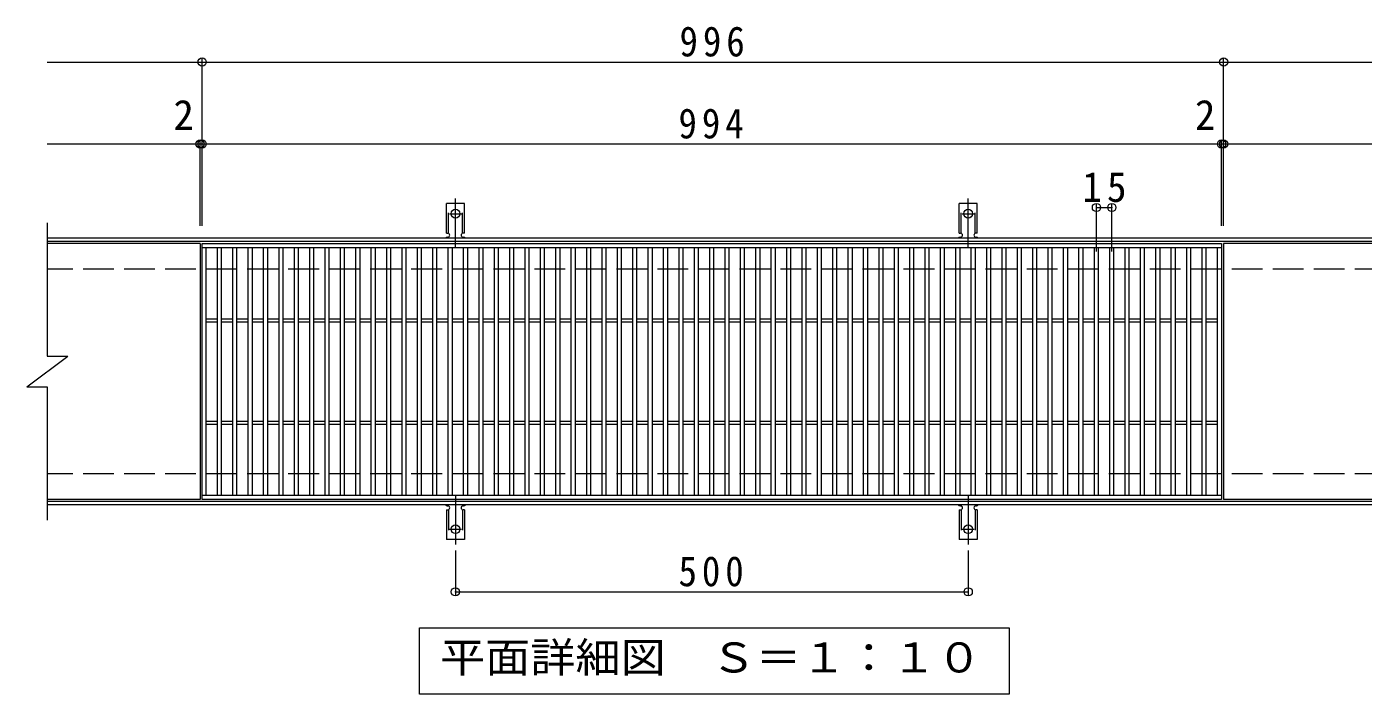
# Model space of a CAD drawing. Units: millimetres, scale not verified. Extents: x -1479 to 1717, y -1375 to 1245.
# Drawn here: x -658 to 645, y 594 to 1245 of the extents above; entities that cross this region are included whole.
import ezdxf
from ezdxf.enums import TextEntityAlignment as Align

# ---------------------------------------------------------------- set-up
doc = ezdxf.new("R2010")
doc.units = ezdxf.units.MM
doc.header["$LTSCALE"] = 10
doc.header["$PDMODE"] = 32
doc.header["$PDSIZE"] = 8
for name, pattern in [('CHAIN2', [12, 9, -1, 1, -1]), ('DASHED2', [3, 2, -1]), ('DASHED3', [4, 3, -1])]:
    doc.linetypes.add(name, pattern=pattern)
for name, color, linetype, lineweight in [('C-1', 2, 'Continuous', 9), ('C-2', 3, 'Continuous', 9), ('C-4', 7, 'Continuous', 9), ('C-5', 7, 'Continuous', 9), ('C-A', 3, 'Continuous', 9)]:
    doc.layers.add(name, color=color, linetype=linetype, lineweight=lineweight)
doc.styles.add('ＭＳ ゴシック', font='')
doc.styles.get('ＭＳ ゴシック').set_extended_font_data('MS Gothic')

msp = doc.modelspace()

# ---------------------------------------------------------------- linework, layer by layer
at = {"layer": 'C-1'}
for p, q in [((667.12, 1039.04), (-637.88, 1039.04)), ((667.12, 1036.04), (-637.88, 1036.04)), ((667.12, 782.04), (-637.88, 782.04)), ((667.12, 779.04), (-637.88, 779.04))]:
    msp.add_line(p, q, dxfattribs=at)
at = {"layer": 'C-1', "linetype": 'DASHED3'}
for p, q in [((667.12, 1009.04), (-637.88, 1009.04)), ((667.12, 809.04), (-637.88, 809.04))]:
    msp.add_line(p, q, dxfattribs=at)
at = {"layer": 'C-2'}
for p, q in [((-637.88, 1054.04), (-637.88, 924.04)), ((-488.88, 1034.04), (-637.88, 1034.04)), ((-488.88, 1034.04), (-488.88, 784.04)), ((-486.88, 1030.04), (507.12, 1030.04)), ((-482.88, 788.04), (-482.88, 1030.04)), ((-471.88, 788.04), (-471.88, 1030.04)), ((-467.88, 788.04), (-467.88, 1030.04)), ((-456.88, 788.04), (-456.88, 1030.04)), ((-452.88, 788.04), (-452.88, 1030.04)), ((-441.88, 788.04), (-441.88, 1030.04)), ((-437.88, 788.04), (-437.88, 1030.04)), ((-426.88, 788.04), (-426.88, 1030.04)), ((-422.88, 788.04), (-422.88, 1030.04)), ((-411.88, 788.04), (-411.88, 1030.04)), ((-407.88, 788.04), (-407.88, 1030.04)), ((-396.88, 788.04), (-396.88, 1030.04)), ((-392.88, 788.04), (-392.88, 1030.04)), ((-381.88, 788.04), (-381.88, 1030.04)), ((-377.88, 788.04), (-377.88, 1030.04)), ((-366.88, 788.04), (-366.88, 1030.04)), ((-362.88, 788.04), (-362.88, 1030.04)), ((-351.88, 788.04), (-351.88, 1030.04)), ((-347.88, 788.04), (-347.88, 1030.04)), ((-336.88, 788.04), (-336.88, 1030.04)), ((-332.88, 788.04), (-332.88, 1030.04)), ((-321.88, 788.04), (-321.88, 1030.04)), ((-317.88, 788.04), (-317.88, 1030.04)), ((-306.88, 788.04), (-306.88, 1030.04)), ((-302.88, 788.04), (-302.88, 1030.04)), ((-291.88, 788.04), (-291.88, 1030.04)), ((-287.88, 788.04), (-287.88, 1030.04)), ((-276.88, 788.04), (-276.88, 1030.04)), ((-272.88, 788.04), (-272.88, 1030.04)), ((-261.88, 788.04), (-261.88, 1030.04)), ((-257.88, 788.04), (-257.88, 1030.04)), ((-246.88, 788.04), (-246.88, 1030.04)), ((-242.88, 788.04), (-242.88, 1030.04)), ((-231.88, 788.04), (-231.88, 1030.04)), ((-227.88, 788.04), (-227.88, 1030.04)), ((-216.88, 788.04), (-216.88, 1030.04)), ((-212.88, 788.04), (-212.88, 1030.04)), ((-201.88, 788.04), (-201.88, 1030.04)), ((-197.88, 788.04), (-197.88, 1030.04)), ((-186.88, 788.04), (-186.88, 1030.04)), ((-182.88, 788.04), (-182.88, 1030.04)), ((-171.88, 788.04), (-171.88, 1030.04)), ((-167.88, 788.04), (-167.88, 1030.04)), ((-156.88, 788.04), (-156.88, 1030.04)), ((-152.88, 788.04), (-152.88, 1030.04)), ((-141.88, 788.04), (-141.88, 1030.04)), ((-137.88, 788.04), (-137.88, 1030.04)), ((-126.88, 788.04), (-126.88, 1030.04)), ((-122.88, 788.04), (-122.88, 1030.04)), ((-111.88, 788.04), (-111.88, 1030.04)), ((-107.88, 788.04), (-107.88, 1030.04)), ((-96.88, 788.04), (-96.88, 1030.04)), ((-92.88, 788.04), (-92.88, 1030.04)), ((-81.88, 788.04), (-81.88, 1030.04)), ((-77.88, 788.04), (-77.88, 1030.04)), ((-66.88, 788.04), (-66.88, 1030.04)), ((-62.88, 788.04), (-62.88, 1030.04)), ((-51.88, 788.04), (-51.88, 1030.04)), ((-47.88, 788.04), (-47.88, 1030.04)), ((-36.88, 788.04), (-36.88, 1030.04)), ((-32.88, 788.04), (-32.88, 1030.04)), ((-21.88, 788.04), (-21.88, 1030.04)), ((-17.88, 788.04), (-17.88, 1030.04)), ((-6.88, 788.04), (-6.88, 1030.04)), ((-2.88, 788.04), (-2.88, 1030.04)), ((8.12, 788.04), (8.12, 1030.04)), ((12.12, 788.04), (12.12, 1030.04)), ((23.12, 788.04), (23.12, 1030.04)), ((27.12, 788.04), (27.12, 1030.04)), ((38.12, 788.04), (38.12, 1030.04)), ((42.12, 788.04), (42.12, 1030.04)), ((53.12, 788.04), (53.12, 1030.04)), ((57.12, 788.04), (57.12, 1030.04)), ((68.12, 788.04), (68.12, 1030.04)), ((72.12, 788.04), (72.12, 1030.04)), ((83.12, 788.04), (83.12, 1030.04)), ((87.12, 788.04), (87.12, 1030.04)), ((98.12, 788.04), (98.12, 1030.04)), ((102.12, 788.04), (102.12, 1030.04)), ((113.12, 788.04), (113.12, 1030.04)), ((117.12, 788.04), (117.12, 1030.04)), ((128.12, 788.04), (128.12, 1030.04)), ((132.12, 788.04), (132.12, 1030.04)), ((143.12, 788.04), (143.12, 1030.04)), ((147.12, 788.04), (147.12, 1030.04)), ((158.12, 788.04), (158.12, 1030.04)), ((162.12, 788.04), (162.12, 1030.04)), ((173.12, 788.04), (173.12, 1030.04)), ((177.12, 788.04), (177.12, 1030.04)), ((188.12, 788.04), (188.12, 1030.04)), ((192.12, 788.04), (192.12, 1030.04)), ((203.12, 788.04), (203.12, 1030.04)), ((207.12, 788.04), (207.12, 1030.04)), ((218.12, 788.04), (218.12, 1030.04)), ((222.12, 788.04), (222.12, 1030.04)), ((233.12, 788.04), (233.12, 1030.04)), ((237.12, 788.04), (237.12, 1030.04)), ((248.12, 788.04), (248.12, 1030.04)), ((252.12, 788.04), (252.12, 1030.04)), ((263.12, 788.04), (263.12, 1030.04)), ((267.12, 788.04), (267.12, 1030.04)), ((278.12, 788.04), (278.12, 1030.04)), ((282.12, 788.04), (282.12, 1030.04)), ((293.12, 788.04), (293.12, 1030.04)), ((297.12, 788.04), (297.12, 1030.04)), ((308.12, 788.04), (308.12, 1030.04)), ((312.12, 788.04), (312.12, 1030.04)), ((323.12, 788.04), (323.12, 1030.04)), ((327.12, 788.04), (327.12, 1030.04)), ((338.12, 788.04), (338.12, 1030.04)), ((342.12, 788.04), (342.12, 1030.04)), ((353.12, 788.04), (353.12, 1030.04)), ((357.12, 788.04), (357.12, 1030.04)), ((368.12, 788.04), (368.12, 1030.04)), ((372.12, 788.04), (372.12, 1030.04)), ((383.12, 788.04), (383.12, 1030.04)), ((387.12, 788.04), (387.12, 1030.04)), ((398.12, 788.04), (398.12, 1030.04)), ((402.12, 788.04), (402.12, 1030.04)), ((413.12, 788.04), (413.12, 1030.04)), ((417.12, 788.04), (417.12, 1030.04)), ((428.12, 788.04), (428.12, 1030.04)), ((432.12, 788.04), (432.12, 1030.04)), ((443.12, 788.04), (443.12, 1030.04)), ((447.12, 788.04), (447.12, 1030.04)), ((458.12, 788.04), (458.12, 1030.04)), ((462.12, 788.04), (462.12, 1030.04)), ((473.12, 788.04), (473.12, 1030.04)), ((477.12, 788.04), (477.12, 1030.04)), ((488.12, 788.04), (488.12, 1030.04)), ((492.12, 788.04), (492.12, 1030.04)), ((503.12, 788.04), (503.12, 1030.04)), ((507.12, 1034.04), (507.12, 784.04)), ((509.12, 1034.04), (509.12, 784.04)), ((667.12, 1034.04), (509.12, 1034.04)), ((-482.88, 960.54), (-471.88, 960.54)), ((-482.88, 957.54), (-471.88, 957.54)), ((-467.88, 960.54), (-456.88, 960.54)), ((-467.88, 957.54), (-456.88, 957.54)), ((-452.88, 960.54), (-441.88, 960.54)), ((-452.88, 957.54), (-441.88, 957.54)), ((-437.88, 960.54), (-426.88, 960.54)), ((-437.88, 957.54), (-426.88, 957.54)), ((-422.88, 960.54), (-411.88, 960.54)), ((-422.88, 957.54), (-411.88, 957.54)), ((-407.88, 960.54), (-396.88, 960.54)), ((-407.88, 957.54), (-396.88, 957.54)), ((-392.88, 960.54), (-381.88, 960.54)), ((-392.88, 957.54), (-381.88, 957.54)), ((-377.88, 960.54), (-366.88, 960.54)), ((-377.88, 957.54), (-366.88, 957.54)), ((-362.88, 960.54), (-351.88, 960.54)), ((-362.88, 957.54), (-351.88, 957.54)), ((-347.88, 960.54), (-336.88, 960.54)), ((-347.88, 957.54), (-336.88, 957.54)), ((-332.88, 960.54), (-321.88, 960.54)), ((-332.88, 957.54), (-321.88, 957.54)), ((-317.88, 960.54), (-306.88, 960.54)), ((-317.88, 957.54), (-306.88, 957.54)), ((-302.88, 960.54), (-291.88, 960.54)), ((-302.88, 957.54), (-291.88, 957.54)), ((-287.88, 960.54), (-276.88, 960.54)), ((-287.88, 957.54), (-276.88, 957.54)), ((-272.88, 960.54), (-261.88, 960.54)), ((-272.88, 957.54), (-261.88, 957.54)), ((-257.88, 960.54), (-246.88, 960.54)), ((-257.88, 957.54), (-246.88, 957.54)), ((-242.88, 960.54), (-231.88, 960.54)), ((-242.88, 957.54), (-231.88, 957.54)), ((-227.88, 960.54), (-216.88, 960.54)), ((-227.88, 957.54), (-216.88, 957.54)), ((-212.88, 960.54), (-201.88, 960.54)), ((-212.88, 957.54), (-201.88, 957.54)), ((-197.88, 960.54), (-186.88, 960.54)), ((-197.88, 957.54), (-186.88, 957.54)), ((-182.88, 960.54), (-171.88, 960.54)), ((-182.88, 957.54), (-171.88, 957.54)), ((-167.88, 960.54), (-156.88, 960.54)), ((-167.88, 957.54), (-156.88, 957.54)), ((-152.88, 960.54), (-141.88, 960.54)), ((-152.88, 957.54), (-141.88, 957.54)), ((-137.88, 960.54), (-126.88, 960.54)), ((-137.88, 957.54), (-126.88, 957.54)), ((-122.88, 960.54), (-111.88, 960.54)), ((-122.88, 957.54), (-111.88, 957.54)), ((-107.88, 960.54), (-96.88, 960.54)), ((-107.88, 957.54), (-96.88, 957.54)), ((-92.88, 960.54), (-81.88, 960.54)), ((-92.88, 957.54), (-81.88, 957.54)), ((-77.88, 960.54), (-66.88, 960.54)), ((-77.88, 957.54), (-66.88, 957.54)), ((-62.88, 960.54), (-51.88, 960.54)), ((-62.88, 957.54), (-51.88, 957.54)), ((-47.88, 960.54), (-36.88, 960.54)), ((-47.88, 957.54), (-36.88, 957.54)), ((-32.88, 960.54), (-21.88, 960.54)), ((-32.88, 957.54), (-21.88, 957.54)), ((-17.88, 960.54), (-6.88, 960.54)), ((-17.88, 957.54), (-6.88, 957.54)), ((-2.88, 960.54), (8.12, 960.54)), ((-2.88, 957.54), (8.12, 957.54)), ((12.12, 960.54), (23.12, 960.54)), ((12.12, 957.54), (23.12, 957.54)), ((27.12, 960.54), (38.12, 960.54)), ((27.12, 957.54), (38.12, 957.54)), ((42.12, 960.54), (53.12, 960.54)), ((42.12, 957.54), (53.12, 957.54)), ((57.12, 960.54), (68.12, 960.54)), ((57.12, 957.54), (68.12, 957.54)), ((72.12, 960.54), (83.12, 960.54)), ((72.12, 957.54), (83.12, 957.54)), ((87.12, 960.54), (98.12, 960.54)), ((87.12, 957.54), (98.12, 957.54)), ((102.12, 960.54), (113.12, 960.54)), ((102.12, 957.54), (113.12, 957.54)), ((117.12, 960.54), (128.12, 960.54)), ((117.12, 957.54), (128.12, 957.54)), ((132.12, 960.54), (143.12, 960.54)), ((132.12, 957.54), (143.12, 957.54)), ((147.12, 960.54), (158.12, 960.54)), ((147.12, 957.54), (158.12, 957.54)), ((162.12, 960.54), (173.12, 960.54)), ((162.12, 957.54), (173.12, 957.54)), ((177.12, 960.54), (188.12, 960.54)), ((177.12, 957.54), (188.12, 957.54)), ((192.12, 960.54), (203.12, 960.54)), ((192.12, 957.54), (203.12, 957.54)), ((207.12, 960.54), (218.12, 960.54)), ((207.12, 957.54), (218.12, 957.54)), ((222.12, 960.54), (233.12, 960.54)), ((222.12, 957.54), (233.12, 957.54)), ((237.12, 960.54), (248.12, 960.54)), ((237.12, 957.54), (248.12, 957.54)), ((252.12, 960.54), (263.12, 960.54)), ((252.12, 957.54), (263.12, 957.54)), ((267.12, 960.54), (278.12, 960.54)), ((267.12, 957.54), (278.12, 957.54)), ((282.12, 960.54), (293.12, 960.54)), ((282.12, 957.54), (293.12, 957.54)), ((297.12, 960.54), (308.12, 960.54)), ((297.12, 957.54), (308.12, 957.54)), ((312.12, 960.54), (323.12, 960.54)), ((312.12, 957.54), (323.12, 957.54)), ((327.12, 960.54), (338.12, 960.54)), ((327.12, 957.54), (338.12, 957.54)), ((342.12, 960.54), (353.12, 960.54)), ((342.12, 957.54), (353.12, 957.54)), ((357.12, 960.54), (368.12, 960.54)), ((357.12, 957.54), (368.12, 957.54)), ((372.12, 960.54), (383.12, 960.54)), ((372.12, 957.54), (383.12, 957.54)), ((387.12, 960.54), (398.12, 960.54)), ((387.12, 957.54), (398.12, 957.54)), ((402.12, 960.54), (413.12, 960.54)), ((402.12, 957.54), (413.12, 957.54)), ((417.12, 960.54), (428.12, 960.54)), ((417.12, 957.54), (428.12, 957.54)), ((432.12, 960.54), (443.12, 960.54)), ((432.12, 957.54), (443.12, 957.54)), ((447.12, 960.54), (458.12, 960.54)), ((447.12, 957.54), (458.12, 957.54)), ((462.12, 960.54), (473.12, 960.54)), ((462.12, 957.54), (473.12, 957.54)), ((477.12, 960.54), (488.12, 960.54)), ((477.12, 957.54), (488.12, 957.54)), ((492.12, 960.54), (503.12, 960.54)), ((492.12, 957.54), (503.12, 957.54)), ((-657.88, 894.04), (-617.88, 924.04)), ((-637.88, 924.04), (-617.88, 924.04)), ((-657.88, 894.04), (-637.88, 894.04)), ((-637.88, 894.04), (-637.88, 764.04)), ((-482.88, 860.54), (-471.88, 860.54)), ((-467.88, 860.54), (-456.88, 860.54)), ((-452.88, 860.54), (-441.88, 860.54)), ((-437.88, 860.54), (-426.88, 860.54)), ((-422.88, 860.54), (-411.88, 860.54)), ((-407.88, 860.54), (-396.88, 860.54)), ((-392.88, 860.54), (-381.88, 860.54)), ((-377.88, 860.54), (-366.88, 860.54)), ((-362.88, 860.54), (-351.88, 860.54)), ((-347.88, 860.54), (-336.88, 860.54)), ((-332.88, 860.54), (-321.88, 860.54)), ((-317.88, 860.54), (-306.88, 860.54)), ((-302.88, 860.54), (-291.88, 860.54)), ((-287.88, 860.54), (-276.88, 860.54)), ((-272.88, 860.54), (-261.88, 860.54)), ((-257.88, 860.54), (-246.88, 860.54)), ((-242.88, 860.54), (-231.88, 860.54)), ((-227.88, 860.54), (-216.88, 860.54)), ((-212.88, 860.54), (-201.88, 860.54)), ((-197.88, 860.54), (-186.88, 860.54)), ((-182.88, 860.54), (-171.88, 860.54)), ((-167.88, 860.54), (-156.88, 860.54)), ((-152.88, 860.54), (-141.88, 860.54)), ((-137.88, 860.54), (-126.88, 860.54)), ((-122.88, 860.54), (-111.88, 860.54)), ((-107.88, 860.54), (-96.88, 860.54)), ((-92.88, 860.54), (-81.88, 860.54)), ((-77.88, 860.54), (-66.88, 860.54)), ((-62.88, 860.54), (-51.88, 860.54)), ((-47.88, 860.54), (-36.88, 860.54)), ((-32.88, 860.54), (-21.88, 860.54)), ((-17.88, 860.54), (-6.88, 860.54)), ((-2.88, 860.54), (8.12, 860.54)), ((12.12, 860.54), (23.12, 860.54)), ((27.12, 860.54), (38.12, 860.54)), ((42.12, 860.54), (53.12, 860.54)), ((57.12, 860.54), (68.12, 860.54)), ((72.12, 860.54), (83.12, 860.54)), ((87.12, 860.54), (98.12, 860.54)), ((102.12, 860.54), (113.12, 860.54)), ((117.12, 860.54), (128.12, 860.54)), ((132.12, 860.54), (143.12, 860.54)), ((147.12, 860.54), (158.12, 860.54)), ((162.12, 860.54), (173.12, 860.54)), ((177.12, 860.54), (188.12, 860.54)), ((192.12, 860.54), (203.12, 860.54)), ((207.12, 860.54), (218.12, 860.54)), ((222.12, 860.54), (233.12, 860.54)), ((237.12, 860.54), (248.12, 860.54)), ((252.12, 860.54), (263.12, 860.54)), ((267.12, 860.54), (278.12, 860.54)), ((282.12, 860.54), (293.12, 860.54)), ((297.12, 860.54), (308.12, 860.54)), ((312.12, 860.54), (323.12, 860.54)), ((327.12, 860.54), (338.12, 860.54)), ((342.12, 860.54), (353.12, 860.54)), ((357.12, 860.54), (368.12, 860.54)), ((372.12, 860.54), (383.12, 860.54)), ((387.12, 860.54), (398.12, 860.54)), ((402.12, 860.54), (413.12, 860.54)), ((417.12, 860.54), (428.12, 860.54)), ((432.12, 860.54), (443.12, 860.54)), ((447.12, 860.54), (458.12, 860.54)), ((462.12, 860.54), (473.12, 860.54)), ((477.12, 860.54), (488.12, 860.54)), ((492.12, 860.54), (503.12, 860.54)), ((-482.88, 857.54), (-471.88, 857.54)), ((-467.88, 857.54), (-456.88, 857.54)), ((-452.88, 857.54), (-441.88, 857.54)), ((-437.88, 857.54), (-426.88, 857.54)), ((-422.88, 857.54), (-411.88, 857.54)), ((-407.88, 857.54), (-396.88, 857.54)), ((-392.88, 857.54), (-381.88, 857.54)), ((-377.88, 857.54), (-366.88, 857.54)), ((-362.88, 857.54), (-351.88, 857.54)), ((-347.88, 857.54), (-336.88, 857.54)), ((-332.88, 857.54), (-321.88, 857.54)), ((-317.88, 857.54), (-306.88, 857.54)), ((-302.88, 857.54), (-291.88, 857.54)), ((-287.88, 857.54), (-276.88, 857.54)), ((-272.88, 857.54), (-261.88, 857.54)), ((-257.88, 857.54), (-246.88, 857.54)), ((-242.88, 857.54), (-231.88, 857.54)), ((-227.88, 857.54), (-216.88, 857.54)), ((-212.88, 857.54), (-201.88, 857.54)), ((-197.88, 857.54), (-186.88, 857.54)), ((-182.88, 857.54), (-171.88, 857.54)), ((-167.88, 857.54), (-156.88, 857.54)), ((-152.88, 857.54), (-141.88, 857.54)), ((-137.88, 857.54), (-126.88, 857.54)), ((-122.88, 857.54), (-111.88, 857.54)), ((-107.88, 857.54), (-96.88, 857.54)), ((-92.88, 857.54), (-81.88, 857.54)), ((-77.88, 857.54), (-66.88, 857.54)), ((-62.88, 857.54), (-51.88, 857.54)), ((-47.88, 857.54), (-36.88, 857.54)), ((-32.88, 857.54), (-21.88, 857.54)), ((-17.88, 857.54), (-6.88, 857.54)), ((-2.88, 857.54), (8.12, 857.54)), ((12.12, 857.54), (23.12, 857.54)), ((27.12, 857.54), (38.12, 857.54)), ((42.12, 857.54), (53.12, 857.54)), ((57.12, 857.54), (68.12, 857.54)), ((72.12, 857.54), (83.12, 857.54)), ((87.12, 857.54), (98.12, 857.54)), ((102.12, 857.54), (113.12, 857.54)), ((117.12, 857.54), (128.12, 857.54)), ((132.12, 857.54), (143.12, 857.54)), ((147.12, 857.54), (158.12, 857.54)), ((162.12, 857.54), (173.12, 857.54)), ((177.12, 857.54), (188.12, 857.54)), ((192.12, 857.54), (203.12, 857.54)), ((207.12, 857.54), (218.12, 857.54)), ((222.12, 857.54), (233.12, 857.54)), ((237.12, 857.54), (248.12, 857.54)), ((252.12, 857.54), (263.12, 857.54)), ((267.12, 857.54), (278.12, 857.54)), ((282.12, 857.54), (293.12, 857.54)), ((297.12, 857.54), (308.12, 857.54)), ((312.12, 857.54), (323.12, 857.54)), ((327.12, 857.54), (338.12, 857.54)), ((342.12, 857.54), (353.12, 857.54)), ((357.12, 857.54), (368.12, 857.54)), ((372.12, 857.54), (383.12, 857.54)), ((387.12, 857.54), (398.12, 857.54)), ((402.12, 857.54), (413.12, 857.54)), ((417.12, 857.54), (428.12, 857.54)), ((432.12, 857.54), (443.12, 857.54)), ((447.12, 857.54), (458.12, 857.54)), ((462.12, 857.54), (473.12, 857.54)), ((477.12, 857.54), (488.12, 857.54)), ((492.12, 857.54), (503.12, 857.54)), ((-488.88, 784.04), (-637.88, 784.04)), ((507.12, 788.04), (-486.88, 788.04)), ((507.12, 784.04), (-486.88, 784.04)), ((667.12, 784.04), (509.12, 784.04))]:
    msp.add_line(p, q, dxfattribs=at)
msp.add_lwpolyline([(-486.88, 784.04), (-486.88, 1034.04), (507.12, 1034.04)], dxfattribs=at)
at = {"layer": 'C-4'}
for p, q in [((-486.88, 1051.04), (-486.88, 1214.04)), ((509.12, 1051.04), (509.12, 1214.04)), ((-637.88, 1211.04), (667.12, 1211.04)), ((-488.88, 1051.04), (-488.88, 1134.04)), ((507.12, 1051.04), (507.12, 1134.04)), ((-637.88, 1131.04), (667.12, 1131.04)), ((385.13, 1026.04), (385.13, 1072.04)), ((385.13, 1069.04), (400.12, 1069.04)), ((400.12, 1026.04), (400.12, 1072.04)), ((-239.88, 734.32), (-239.88, 691.04)), ((260.12, 734.32), (260.12, 691.04)), ((-239.88, 694.04), (260.12, 694.04))]:
    msp.add_line(p, q, dxfattribs=at)
for p in [(-486.88, 1211.04), (509.12, 1211.04), (-488.88, 1131.04), (-486.88, 1131.04), (507.12, 1131.04), (509.12, 1131.04), (385.13, 1069.04), (400.12, 1069.04), (-239.88, 694.04), (260.12, 694.04)]:
    msp.add_point(p, dxfattribs=at)
at = {"layer": 'C-5'}
msp.add_lwpolyline([(-274.88, 594.04), (-274.88, 659.04), (300.12, 659.04), (300.12, 594.04)], close=True, dxfattribs=at)
at = {"layer": 'C-A'}
for p, q in [((-248.63, 1044.04), (-248.63, 1073.04)), ((-231.13, 1073.04), (-248.63, 1073.04)), ((-231.13, 1044.04), (-231.13, 1073.04)), ((251.37, 1044.04), (251.37, 1073.04)), ((268.87, 1073.04), (251.37, 1073.04)), ((268.87, 1044.04), (268.87, 1073.04)), ((-248.63, 1044.04), (-247.38, 1044.04)), ((-231.13, 1044.04), (-232.38, 1044.04)), ((251.37, 1044.04), (252.62, 1044.04)), ((268.87, 1044.04), (267.62, 1044.04)), ((-247.88, 1040.04), (-247.38, 1040.04)), ((-232.38, 1040.04), (-231.87, 1040.04)), ((252.12, 1040.04), (252.62, 1040.04)), ((267.62, 1040.04), (268.13, 1040.04)), ((-248.63, 774.04), (-247.38, 774.04)), ((-248.63, 774.04), (-248.63, 745.04)), ((-247.88, 778.04), (-247.38, 778.04)), ((-232.38, 778.04), (-231.87, 778.04)), ((-231.13, 774.04), (-232.38, 774.04)), ((-231.13, 774.04), (-231.13, 745.04)), ((251.37, 774.04), (252.62, 774.04)), ((251.37, 774.04), (251.37, 745.04)), ((252.12, 778.04), (252.62, 778.04)), ((267.62, 778.04), (268.13, 778.04)), ((268.87, 774.04), (267.62, 774.04)), ((268.87, 774.04), (268.87, 745.04)), ((-231.13, 745.04), (-248.63, 745.04)), ((268.87, 745.04), (251.37, 745.04))]:
    msp.add_line(p, q, dxfattribs=at)
at = {"layer": 'C-A', "linetype": 'DASHED2'}
for p, q in [((-246.63, 1043.9), (-246.63, 1073.04)), ((-233.13, 1043.9), (-233.13, 1073.04)), ((253.37, 1043.9), (253.37, 1073.04)), ((266.87, 1043.9), (266.87, 1073.04)), ((-246.63, 774.19), (-246.63, 745.04)), ((-233.13, 774.19), (-233.13, 745.04)), ((253.37, 774.19), (253.37, 745.04)), ((266.87, 774.19), (266.87, 745.04))]:
    msp.add_line(p, q, dxfattribs=at)
at = {"layer": 'C-A', "color": 7, "linetype": 'CHAIN2'}
for p, q in [((-239.88, 1030.57), (-239.88, 1077.97)), ((260.12, 1030.57), (260.12, 1077.97)), ((-245.65, 1063.04), (-234.1, 1063.04)), ((254.35, 1063.04), (265.9, 1063.04)), ((-239.88, 787.51), (-239.88, 740.11)), ((260.12, 787.51), (260.12, 740.11)), ((-245.65, 755.04), (-234.1, 755.04)), ((254.35, 755.04), (265.9, 755.04))]:
    msp.add_line(p, q, dxfattribs=at)
at = {"layer": 'C-A'}
for centre in [(-239.88, 1063.04), (260.12, 1063.04), (-239.88, 755.04), (260.12, 755.04)]:
    msp.add_circle(centre, 4.25, dxfattribs=at)
for centre, start, end in [((-247.38, 1042.04), 270, 90), ((-232.38, 1042.04), 90, 269.8667), ((252.62, 1042.04), 270, 90), ((267.62, 1042.04), 90, 269.8667), ((-247.88, 1038.04), 90.27596, 150.00047), ((-231.88, 1038.04), 29.99927, 89.75836), ((252.12, 1038.04), 90.27596, 150.00047), ((268.12, 1038.04), 29.99927, 89.75836), ((-247.88, 780.04), 209.99951, 269.72403), ((-247.38, 776.04), 270, 90), ((-232.38, 776.04), 90.13329, 270), ((-231.88, 780.04), 270.24162, 330.00072), ((252.12, 780.04), 209.99951, 269.72403), ((252.62, 776.04), 270, 90), ((267.62, 776.04), 90.13329, 270), ((268.12, 780.04), 270.24162, 330.00072)]:
    msp.add_arc(centre, 2, start, end, dxfattribs=at)

# ---------------------------------------------------------------- texts
at = {"layer": 'C-4', "color": 2, "style": 'ＭＳ ゴシック'}
for p in [(-514.84, 1136.04), (481.16, 1136.04)]:
    msp.add_text('2', height=29.33, dxfattribs=at).set_placement(p, align=Align.BOTTOM_LEFT)
at = {"layer": 'C-4', "color": 2, "char_height": 29.33, "attachment_point": 7, "style": 'ＭＳ ゴシック'}
for s, insert in [('\\T1.27;\\W0.9;996', (-21.38, 1216.04)), ('\\T1.27;\\W0.9;994', (-22.38, 1136.04)), ('\\T1.27;\\W0.95;15', (371.37, 1074.04)), ('\\T1.27;\\W0.9;500', (-22.38, 699.04))]:
    msp.add_mtext(s, dxfattribs=dict(at, insert=insert))
at = {"layer": 'C-5', "color": 2, "style": 'ＭＳ ゴシック', "width": 1.1}
msp.add_text('平面詳細図\u3000Ｓ＝１：１０', height=29.33, dxfattribs=at).set_placement((-254.88, 606.54), align=Align.BOTTOM_LEFT)

doc.saveas('drawing.dxf')
